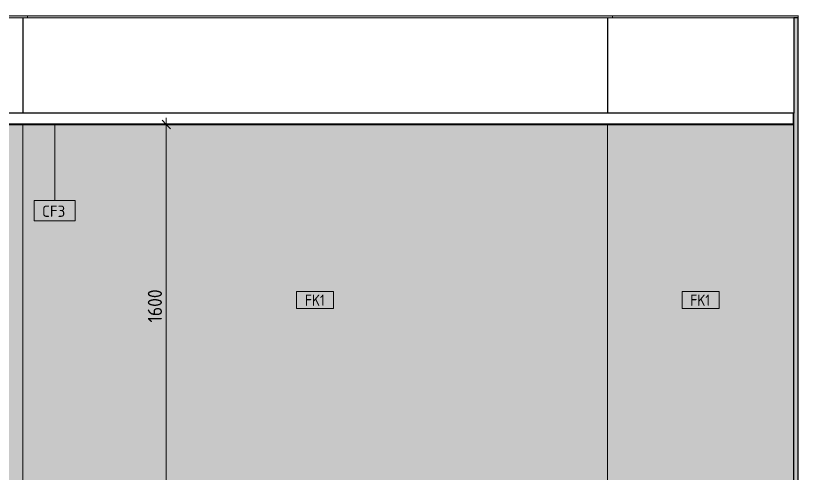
# Model space of a CAD drawing. Header units: millimetres. Extents: x 88919 to 135993, y -1987 to 12871.
# Drawn here: x 127601 to 131054, y 10261 to 12280 of the extents above; entities that cross this region are included whole.
import ezdxf

# ---------------------------------------------------------------- set-up
doc = ezdxf.new("R2010")
doc.units = ezdxf.units.MM
for name, color, linetype, lineweight in [('A-ANNO-DIMS', 7, 'Continuous', 9), ('A-ANNO-DIMS-25', 7, 'Continuous', 9), ('A-CLNG-IDEN', 7, 'Continuous', 9), ('A-FLOR', 7, 'Continuous', 9), ('A-WALL-IDEN', 7, 'Continuous', 9), ('A-WALL-PATT', 7, 'Continuous', 9), ('I-WALL', 7, 'Continuous', 9)]:
    doc.layers.add(name, color=color, linetype=linetype, lineweight=lineweight)
for name, color, linetype, lineweight, true_color in [('A-CLNG-FNSH-1', 7, 'Continuous', 30, 0x3c3c3c), ('A-WALL-4', 7, 'Continuous', 30, 0x3c3c3c), ('A-WALL-FNSH-2', 7, 'Continuous', 30, 0x3c3c3c), ('I-WALL-1', 7, 'Continuous', 9, 0x787878)]:
    doc.layers.add(name, color=color, linetype=linetype, lineweight=lineweight, true_color=true_color)
doc.styles.add('GOST Common_5', font='GOST_Common.ttf', dxfattribs={"width": 0.9, "height": 50})
doc.styles.add('GOST Common_6', font='GOST_Common.ttf', dxfattribs={"height": 50})
doc.styles.add('ISOCPEUR_2', font='isocpeur.ttf', dxfattribs={"width": 0.9, "height": 62.5})
doc.dimstyles.new('ISO-2_5_0_9К_БОЛЬШОЙ_1', dxfattribs={"dimscale": 304.8, "dimtxt": 62.248823, "dimasz": 0.123031, "dimexe": 0.098425, "dimexo": 0.246063, "dimgap": 0, "dimtad": 1, "dimdec": 0, "dimrnd": 10, "dimzin": 0, "dimdsep": 46, "dimtxsty": 'ISOCPEUR_2', "dimblk1": 'OBLIQUE', "dimblk2": 'OBLIQUE', "dimsah": 1, "dimcen": 0.09, "dimdle": 0.098425, "dimazin": 0, "dimtfac": 1, "dimtdec": 4, "dimtix": 1, "dimtmove": 0, "dimatfit": 3, "dimfxl": 1, "dimtvp": 1, "dimtolj": 1, "dimtzin": 0, "dimarcsym": 2})

# ---------------------------------------------------------------- blocks, each defined once
blk = doc.blocks.new('DIMBLOCK48-Развертка 3_27-3')
at = {"layer": 'A-ANNO-DIMS-25', "lineweight": 20}
for p, q in [((128266, 11800), (128247.2, 11818.8)), ((128266, 11800), (128284.7, 11781.2)), ((128266, 10200), (128247.2, 10218.8)), ((128266, 10200), (128284.7, 10181.2))]:
    blk.add_line(p, q, dxfattribs=at)
at = {"layer": 'A-ANNO-DIMS-25'}
for p, q in [((128266, 10200), (128266, 11830)), ((128314.5, 11800), (128236, 11800)), ((128266, 11800), (128314.5, 11800)), ((128314.5, 10200), (128236, 10200)), ((128266, 10200), (128314.5, 10200))]:
    blk.add_line(p, q, dxfattribs=at)
at = {"layer": 'A-ANNO-DIMS-25', "color": 0, "insert": (128184.3, 10926.4), "char_height": 62.5, "width": 176.691, "attachment_point": 1, "rotation": 90, "line_spacing_factor": 1.149209, "style": 'ISOCPEUR_2'}
blk.add_mtext('1600', dxfattribs=at)
blk = doc.blocks.new('_Oblique')
at = {"color": 0, "linetype": 'ByBlock', "lineweight": -2}
blk.add_line((-0.5, -0.5), (0.5, 0.5), dxfattribs=at)
blk = doc.blocks.new('М_стена_0001 - Типоразмер_без рамки-25382661-Развертка 3_27-3')
at = {"layer": 'A-WALL-IDEN'}
for p, q in [((-94771.5, 9902.2), (-94934.7, 9902.2)), ((-94934.7, 9902.2), (-94934.7, 9827.2)), ((-94771.5, 9827.2), (-94771.5, 9902.2)), ((-94934.7, 9827.2), (-94771.5, 9827.2))]:
    blk.add_line(p, q, dxfattribs=at)
blk = doc.blocks.new('М_потолков - Марка_ Имя типа-25382930-Развертка 3_27-3')
at = {"layer": 'A-CLNG-IDEN'}
for p, q in [((-97709.4, 11464.4), (-97890.6, 11464.4)), ((-97890.6, 11464.4), (-97890.6, 11375)), ((-97709.4, 11375), (-97709.4, 11464.4)), ((-97890.6, 11375), (-97709.4, 11375))]:
    blk.add_line(p, q, dxfattribs=at)

msp = doc.modelspace()

# ---------------------------------------------------------------- hatches: boundary and pattern name
at = {"layer": 'A-WALL-PATT'}
for points in [[(124524.8, 10200), (124526.3, 10200), (124526.3, 10206), (124863.8, 10206), (124863.8, 10500), (125913.8, 10500), (125913.8, 10206), (127632.8, 10206), (127632.8, 11800), (124514.8, 11800), (124514.8, 10200)], [(129285.9, 10206), (130212.8, 10206), (130212.8, 11800), (127632.8, 11800), (127632.8, 10206), (129260.2, 10206)], [(131021.3, 10200), (131032.8, 10200), (131032.8, 11800), (130212.8, 11800), (130212.8, 10206), (131021.3, 10206)]]:
    msp.add_hatch(color=256, dxfattribs=at).paths.add_polyline_path(points)
at = {"layer": 'I-WALL'}
for points in [[(126133.6, 12270), (127653.8, 12270), (127653.8, 12280), (124493.8, 12280), (124493.8, 12270), (125913.8, 12270)], [(127733.8, 12270), (127733.8, 12280), (127653.8, 12280), (127653.8, 12270)], [(127753, 12270), (130233.8, 12270), (130233.8, 12280), (127733.8, 12280), (127733.8, 12270)], [(130233.8, 12270), (130313.8, 12270), (130313.8, 12280), (130233.8, 12280)], [(130313.8, 12270), (131053.8, 12270), (131053.8, 12280), (130313.8, 12280)]]:
    msp.add_hatch(color=256, dxfattribs=at).paths.add_polyline_path(points)
at = {"layer": 'I-WALL-1'}
h = msp.add_hatch(dxfattribs=at)
h.set_pattern_fill('FP_22', color=256, style=0, pattern_type=2)
h.set_pattern_definition([(0, (225573.802, 0), (30.48, 7.62), [2.515, -20.345, 2.515, -20.345, -121.92]), (0, (225573.802, 0), (30.48, 7.62), [-45.72, 2.515, -43.205, 2.515, -20.345, -53.34]), (0, (225573.802, 0), (30.48, 7.62), [-114.3, 2.515, -12.725, 2.515, -35.585]), (120, (225585.232, 3.81), (-21.8391136, 22.5864543), [2.515, -20.345, 2.515, -20.345, -121.92]), (120, (225585.232, 3.81), (-21.8391136, 22.5864543), [-45.72, 2.515, -43.205, 2.515, -20.345, -53.34]), (120, (225585.232, 3.81), (-21.8391136, 22.5864543), [-114.3, 2.515, -12.725, 2.515, -35.585]), (240, (225589.042, 19.05), (-8.6408864, -30.2064543), [2.515, -20.345, 2.515, -20.345, -121.92]), (240, (225589.042, 19.05), (-8.6408864, -30.2064543), [-45.72, 2.515, -43.205, 2.515, -20.345, -53.34]), (240, (225589.042, 19.05), (-8.6408864, -30.2064543), [-114.3, 2.515, -12.725, 2.515, -35.585])])
h.paths.add_polyline_path([(131038.9, 8400), (131053.8, 8400), (131053.8, 12270), (131033.8, 12270), (131033.8, 8725.4), (131050, 8664.8), (131033.8, 8664.8), (131033.8, 8400)])

# ---------------------------------------------------------------- linework, layer by layer
at = {"layer": 'A-CLNG-FNSH-1'}
for p, q in [((131032.8, 11850), (124514.8, 11850)), ((131032.8, 11800), (131032.8, 11850)), ((131032.8, 11801), (124514.8, 11801)), ((124514.8, 11800), (131032.8, 11800))]:
    msp.add_line(p, q, dxfattribs=at)
at = {"layer": 'A-CLNG-IDEN'}
msp.add_line((127773.8, 11800), (127773.8, 11464.4), dxfattribs=at)
at = {"layer": 'A-FLOR'}
msp.add_line((124493.4, 12280), (131054.2, 12280), dxfattribs=at)
at = {"layer": 'A-WALL-4'}
for p, q in [((131053.8, 12270), (131033.8, 12270)), ((131033.8, 12270), (131033.8, 11850)), ((131053.8, 8319.7), (131053.8, 12270))]:
    msp.add_line(p, q, dxfattribs=at)
at = {"layer": 'A-WALL-FNSH-2'}
for p, q in [((131033.8, 11850), (131032.8, 11850)), ((131033.8, 8725.4), (131033.8, 11850)), ((131032.8, 11800), (131032.8, 10200))]:
    msp.add_line(p, q, dxfattribs=at)
at = {"layer": 'I-WALL'}
for p, q in [((131033.8, 12270), (124513.8, 12270)), ((127632.8, 11850), (127632.8, 12270)), ((127633.8, 12270), (127633.8, 11850)), ((127653.8, 12270), (127653.8, 12280)), ((130212.8, 11850), (130212.8, 12270)), ((130213.8, 12270), (130213.8, 11850)), ((130233.8, 12270), (130233.8, 12280)), ((131053.8, 12280.3), (131053.8, 12270)), ((127632.8, 11800), (127632.8, 10206)), ((130212.8, 11800), (130212.8, 10206))]:
    msp.add_line(p, q, dxfattribs=at)

# ---------------------------------------------------------------- block references
at = {"layer": 'A-CLNG-IDEN'}
msp.add_blockref('М_потолков - Марка_ Имя типа-25382930-Развертка 3_27-3', (225573.8, 0), dxfattribs=at)
at = {"layer": 'A-WALL-IDEN'}
for p in [(223775.7, 1160.9), (225475.7, 1160.9)]:
    msp.add_blockref('М_стена_0001 - Типоразмер_без рамки-25382661-Развертка 3_27-3', p, dxfattribs=at)

# ---------------------------------------------------------------- texts
at = {"layer": 'A-CLNG-IDEN', "insert": (127718.1, 11442.3), "char_height": 50, "width": 130.274, "attachment_point": 1, "style": 'GOST Common_6'}
msp.add_mtext('CF3', dxfattribs=at)
at = {"layer": 'A-WALL-IDEN', "char_height": 50, "width": 111.835, "attachment_point": 1, "style": 'GOST Common_5'}
for insert in [(128877.7, 11049.5), (130577.7, 11049.5)]:
    msp.add_mtext('FK1', dxfattribs=dict(at, insert=insert))

# ---------------------------------------------------------------- dimensions: what is measured, and where the dimension line sits
at = {"layer": 'A-ANNO-DIMS'}
dim = msp.add_linear_dim(base=(128266, 11800), p1=(128239.5, 10200), p2=(128239.5, 11800), angle=90, dimstyle='ISO-2_5_0_9К_БОЛЬШОЙ_1', override={"dimpost": '<>', "dimfxl": 1600}, dxfattribs=at)
dim.commit()
dim.dimension.update_dxf_attribs({"geometry": 'DIMBLOCK48-Развертка 3_27-3', "text_midpoint": (128234.7, 11000)})

doc.saveas('drawing.dxf')
